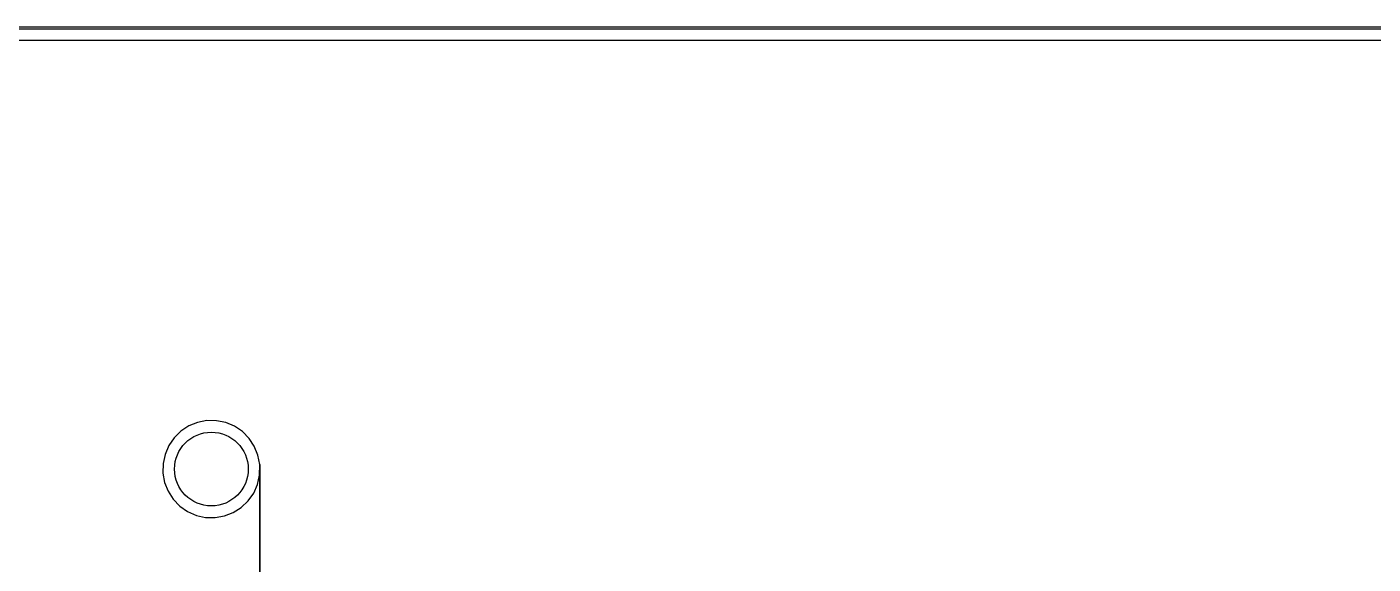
# Model space of a CAD drawing. Extents: x 10 to 213, y -213 to -15.
# Drawn here: x 61.7 to 135.8, y -44.8 to -15.2 of the extents above; entities that cross this region are included whole.
import ezdxf

# ---------------------------------------------------------------- set-up
doc = ezdxf.new("R2010")
doc.units = 0
doc.header["$MEASUREMENT"] = 0
doc.layers.add('BLACK', color=250, linetype='CONTINUOUS')

msp = doc.modelspace()

# ---------------------------------------------------------------- linework, layer by layer
at = {"layer": 'BLACK'}
for p, q in [((10.16, -15.19), (213.36, -15.19)), ((10.16, -15.29), (213.36, -15.29)), ((10.845, -15.925), (212.675, -15.925)), ((10.845, -15.925), (212.675, -15.925)), ((71.0884, -36.9841), (70.6034, -37.1801)), ((71.0884, -36.9841), (70.6034, -37.1801)), ((71.6021, -36.8861), (71.0884, -36.9841)), ((71.6021, -36.8861), (71.0884, -36.9841)), ((72.1251, -36.8898), (71.6021, -36.8861)), ((72.1251, -36.8898), (71.6021, -36.8861)), ((72.6375, -36.9949), (72.1251, -36.8898)), ((72.6375, -36.9949), (72.1251, -36.8898)), ((73.1196, -37.1976), (72.6375, -36.9949)), ((73.1196, -37.1976), (72.6375, -36.9949)), ((70.1658, -37.4664), (69.7921, -37.8324)), ((70.1658, -37.4664), (69.7921, -37.8324)), ((70.6034, -37.1801), (70.1658, -37.4664)), ((70.6034, -37.1801), (70.1658, -37.4664)), ((73.5532, -37.4901), (73.1196, -37.1976)), ((73.5532, -37.4901), (73.1196, -37.1976)), ((73.9218, -37.8612), (73.5532, -37.4901)), ((73.9218, -37.8612), (73.5532, -37.4901)), ((69.4966, -38.2639), (69.2905, -38.7447)), ((69.4966, -38.2639), (69.2905, -38.7447)), ((69.7921, -37.8324), (69.4966, -38.2639)), ((69.7921, -37.8324), (69.4966, -38.2639)), ((74.2112, -38.2969), (73.9218, -37.8612)), ((74.2112, -38.2969), (73.9218, -37.8612)), ((74.4105, -38.7804), (74.2112, -38.2969)), ((74.4105, -38.7804), (74.2112, -38.2969)), ((69.1818, -39.2563), (69.1745, -39.7792)), ((69.1818, -39.2563), (69.1745, -39.7792)), ((69.2905, -38.7447), (69.1818, -39.2563)), ((69.2905, -38.7447), (69.1818, -39.2563)), ((74.5121, -39.2935), (74.4105, -38.7804)), ((74.5121, -39.2935), (74.4105, -38.7804)), ((74.5038, -39.8909), (74.5121, -39.2935)), ((74.5038, -39.8909), (74.5121, -39.2935)), ((74.5121, -67.6275), (74.5121, -39.2935)), ((74.5121, -39.2935), (74.5121, -67.6275)), ((74.5121, -67.6275), (74.5121, -39.2935)), ((74.5121, -39.2935), (74.5121, -67.6275)), ((69.1745, -39.7792), (69.2689, -40.2937)), ((69.1745, -39.7792), (69.2689, -40.2937)), ((74.3879, -40.4009), (74.5038, -39.8909)), ((74.3879, -40.4009), (74.5038, -39.8909)), ((69.2689, -40.2937), (69.4615, -40.78)), ((69.2689, -40.2937), (69.4615, -40.78)), ((69.4615, -40.78), (69.7448, -41.2196)), ((69.4615, -40.78), (69.7448, -41.2196)), ((74.1752, -40.8787), (74.3879, -40.4009)), ((74.1752, -40.8787), (74.3879, -40.4009)), ((69.7448, -41.2196), (70.1081, -41.5959)), ((69.7448, -41.2196), (70.1081, -41.5959)), ((73.4949, -41.6668), (73.8737, -41.3061)), ((73.4949, -41.6668), (73.8737, -41.3061)), ((73.8737, -41.3061), (74.1752, -40.8787)), ((73.8737, -41.3061), (74.1752, -40.8787)), ((70.1081, -41.5959), (70.5376, -41.8943)), ((70.1081, -41.5959), (70.5376, -41.8943)), ((70.5376, -41.8943), (71.0169, -42.1037)), ((70.5376, -41.8943), (71.0169, -42.1037)), ((71.0169, -42.1037), (71.5277, -42.2161)), ((71.0169, -42.1037), (71.5277, -42.2161)), ((71.5277, -42.2161), (72.0506, -42.227)), ((71.5277, -42.2161), (72.0506, -42.227)), ((72.0506, -42.227), (72.5657, -42.1362)), ((72.0506, -42.227), (72.5657, -42.1362)), ((72.5657, -42.1362), (73.0533, -41.947)), ((72.5657, -42.1362), (73.0533, -41.947)), ((73.0533, -41.947), (73.4949, -41.6668)), ((73.0533, -41.947), (73.4949, -41.6668))]:
    msp.add_line(p, q, dxfattribs=at)
msp.add_circle((71.845, -39.555), 2.032, dxfattribs=at)

doc.saveas('drawing.dxf')
